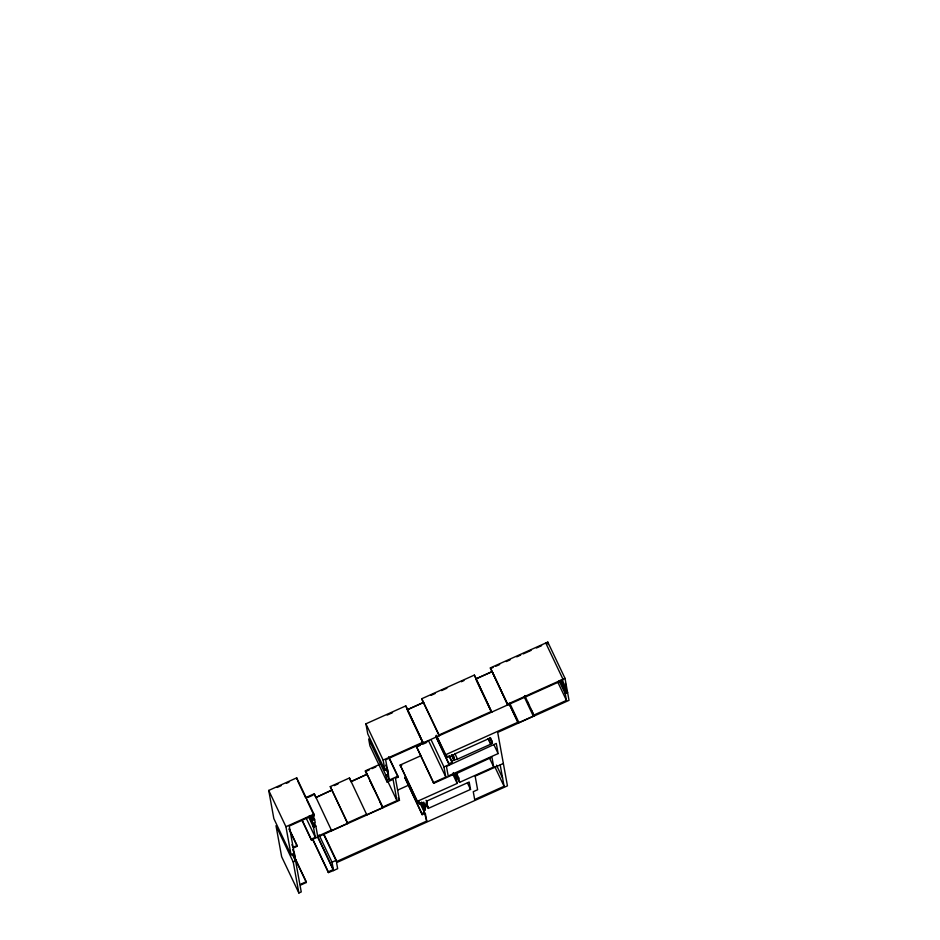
<?xml version="1.0" encoding="UTF-8"?>
<svg xmlns="http://www.w3.org/2000/svg" width="940" height="940" viewBox="0 0 940 940"><rect width="100%" height="100%" fill="white"/><g stroke="black" fill="none" stroke-linecap="round" stroke-linejoin="round"><path stroke-width="1.41" d="M387.362 769.143L384.977 770.212L367.763 733.94L365.919 723.823L405.786 705.905L423.141 742.917L405.786 705.905M491.573 711.368L439.015 734.986L439.145 735.726L421.931 699.454L421.79 698.714L474.348 675.096L491.702 712.109L474.348 675.096M490.363 667.894L507.718 704.906L490.363 667.894L547.797 642.091L565.022 678.363L569.017 700.335L497.695 732.389L507.436 785.852L336.555 862.638L337.66 868.689L333.536 870.546L317.497 836.612M387.174 715.07L392.532 712.661M431.119 695.318L435.067 693.544M441.636 690.595L446.888 688.233M461.34 681.735L463.972 680.56M490.492 668.634L493.112 667.459M495.733 666.284L499.669 664.51M506.225 661.572L510.162 659.798M516.718 656.86L520.643 655.086M523.263 653.911L531.135 650.374M536.376 648.013L541.616 645.663M492.172 671.607L475.687 679.009L492.161 671.559L507.964 704.859M292.563 849.466L294.385 853.297L291.071 854.871L273.846 818.599L268.723 790.423L296.699 777.85L313.925 814.134L314.219 815.755L311.598 816.931M277.253 787.438L281.166 785.675M286.394 783.337L289.003 782.162M384.977 770.212L383.144 760.096L423 742.177M507.577 704.166L565.022 678.363M433.681 783.337L416.326 746.313L428.593 740.802L445.819 777.075L433.54 782.585L433.681 783.337L455.395 773.573L457.193 783.431L417.395 801.315L417.572 802.302L418.993 801.656L419.393 803.829L423.916 802.278L424.257 804.205L424.892 803.923L425.291 809.834L424.093 810.374L424.481 812.477L421.943 813.605L422.142 814.675L425.303 813.253L426.725 821.055L336.532 861.581L323.619 834.379M416.455 747.053L420.286 745.338M422.847 744.186L426.678 742.471M305.488 797.743L314.265 793.795L331.573 830.561L347.589 823.37L330.269 786.604L349.457 777.979L366.764 814.745L382.709 807.577L365.402 770.812L379.725 764.373M308.062 797.379L313.126 795.099M334.24 785.617L338.083 783.889M366.764 774.149L365.531 771.552L369.385 769.825M371.958 768.661L375.812 766.934M350.973 781.493L366.929 774.325L351.02 781.739M562.954 682.569L564.811 686.658L565.61 686.294M387.351 769.073L385.682 765.16M417.572 802.302L400.17 765.043L421.39 755.502M400.346 766.03L401.768 765.383M534.155 716.01L533.979 715.023L566.468 700.418L565.234 693.626L567.607 692.557L566.374 689.972M379.678 801.35L382.756 807.824L382.627 807.084L396.95 800.645L393.085 779.401L387.139 782.068L385.894 775.206L388.443 774.137L387.503 769.002M387.491 776.135L389.336 780.012L397.902 776.17L388.678 756.735M509.351 704.072L517.964 722.214L445.619 754.726L445.795 755.713L446.676 755.325L447.064 757.464L452.34 755.572L453.879 760.225L451.811 761.153L452.034 762.34L448.956 763.727L449.12 764.584L443.962 766.899L445.819 777.075M291.071 854.871L285.948 826.707L313.925 814.134M518.105 722.954L534.108 715.763M397.902 776.17L398.09 777.157L395.458 778.332L399.465 800.316L311.328 839.925L302.104 820.491M312.75 815.38L314.595 819.269L312.221 820.338L310.376 816.449M452.786 754.632L454.02 757.229L453.386 757.511L452.974 755.29L456.37 753.234L489.658 738.276L490.856 738.264L491.315 740.732L491.949 740.45L492.396 742.917L490.739 744.198L457.451 759.156L454.901 753.481M452.046 754.761L454.514 759.943L457.451 759.156M314.606 823.499L315.84 826.096L313.466 827.165L308.543 816.789M397.761 790.058L408.406 785.276M498.13 753.575L448.192 776.005L446.453 766.429L496.285 743.446L498.13 753.575L493.817 744.504M455.489 774.067L491.937 757.158L493.723 767.005L459.566 782.362L458.332 779.765M291.894 844.719L293.127 847.304L297.087 845.53L289.085 828.681M311.328 839.925L311.199 839.185L315.311 837.329L311.446 816.084L289.262 826.06L293.127 847.304M347.636 823.616L347.495 822.876L366.682 814.252L366.812 814.992M297.087 845.53L297.228 846.27L293.257 848.045L299.907 884.587L306.24 881.744L294.549 857.127M456.311 772.809L458.767 777.991L456.394 779.06L453.315 772.574M503.358 763.48L475.147 776.158L477.614 789.741L473.255 791.703L474.677 799.505L504.087 786.286L500.186 764.902M306.24 881.744L306.37 882.484L300.048 885.327L301.247 891.931L298.873 893L293.221 861.968L295.771 860.911L294.385 853.297M427.054 805.815L428.288 808.412L470.529 789.424L469.178 782.021L426.936 800.998L427.312 806.849L427.947 806.555L426.102 802.678M333.536 870.546L328.401 872.579L328.272 871.838L333.359 869.559L332.02 862.192L336.297 860.276L323.995 834.368M565.128 683.098L566.362 685.695L563.976 686.764L562.778 680.172L385.647 759.767L389.336 780.012M545.764 642.995L562.99 679.268M560.898 680.29L566.773 692.663L566.021 693.274L559.946 680.478M561.956 682.687L566.808 692.909L565.563 686.047M559.077 680.678L565.234 693.626M557.855 682.275L566.468 700.418M524.743 695.588L534.061 715.516L533.321 716.116L524.168 696.681M527.434 701.687L528.644 704.248M531.077 709.359L533.544 714.729M509.738 703.167L518.892 722.602L518.058 722.707L508.951 703.519M476.286 680.243L491.479 712.261M489.94 737.736L492.396 742.917M488.189 738.523L490.656 743.705M488.283 739.016L490.739 744.198M496.473 765.148L502.571 777.991M494.934 767.016L504.087 786.286M489.423 757.934L493.723 767.005M467.45 782.95L470.529 789.424M451.412 755.043L453.879 760.225M449.355 755.971L451.811 761.153M421.79 698.714L439.391 735.62M448.956 755.866L452.034 762.34M436.395 735.292L447.064 757.464M436.571 736.279L445.795 755.713M436.043 736.514L448.956 763.727M435.584 736.091L449.12 764.584M452.88 774.36L457.193 783.431M431.049 739.698L443.974 766.946M407.725 711.051L422.906 743.07M416.326 746.313L433.54 782.585M426.043 800.269L427.277 802.854M426.079 804.252L427.312 806.849M423.106 802.443L425.573 807.625M422.471 802.725L424.939 807.907M421.59 802.067L425.291 809.834M420.403 802.596L424.093 810.374M420.168 803.406L424.481 812.477M418.159 801.244L419.393 803.829M400.17 765.043L417.395 801.315M426.725 821.055L424.563 813.276M421.943 813.605L404.717 777.333L422.142 814.675M388.855 757.722L398.09 777.157M365.919 723.823L383.144 760.096M385.811 768.955L388.443 774.137M398.231 797.731L399.465 800.316M385.894 775.206L368.668 738.934L369.913 745.796L387.139 782.068M386.493 778.625L396.95 800.645M382.686 807.061L365.46 770.788L365.531 771.552M370.007 780.976L374.144 789.694M350.82 781.316L349.457 777.979M330.269 786.604L347.495 822.876M315.629 797.12L314.265 793.795M297.604 780.776L305.606 797.614M306.839 800.21L314.219 815.755M311.187 816.143L313.02 819.974L312.397 816.566M319.095 834.99L332.02 862.192M309.154 815.979L312.844 823.745L315.217 822.688L314.595 819.269M313.044 824.251L314.254 826.8L313.631 823.393M317.368 835.872L333.359 869.559M306.088 817.906L315.311 837.329M312.891 839.455L328.272 871.838M312.409 838.903L328.401 872.579M301.963 819.75L311.199 839.185M289.226 829.421L297.228 846.27M268.723 790.423L285.948 826.707M294.678 857.868L306.37 882.484M292.74 854.507L295.771 860.911M292.528 854.425L295.618 860.981M293.221 861.968L275.996 825.696L281.647 856.728L298.873 893M547.797 642.091L548.243 644.534M517.964 722.214L518.152 723.201M458.767 777.991L459.566 782.362M454.02 757.229L454.514 759.943M456.276 773.714L457.181 778.696M427.947 806.555L428.288 808.412M331.62 830.807L331.491 830.067L317.697 836.259L315.84 826.096M336.297 860.276L336.532 861.581M296.699 777.85L296.993 779.471M423.599 702.368L407.126 709.829L423.611 702.415M331.796 790.117L315.828 797.555L331.796 790.117"/></g></svg>
